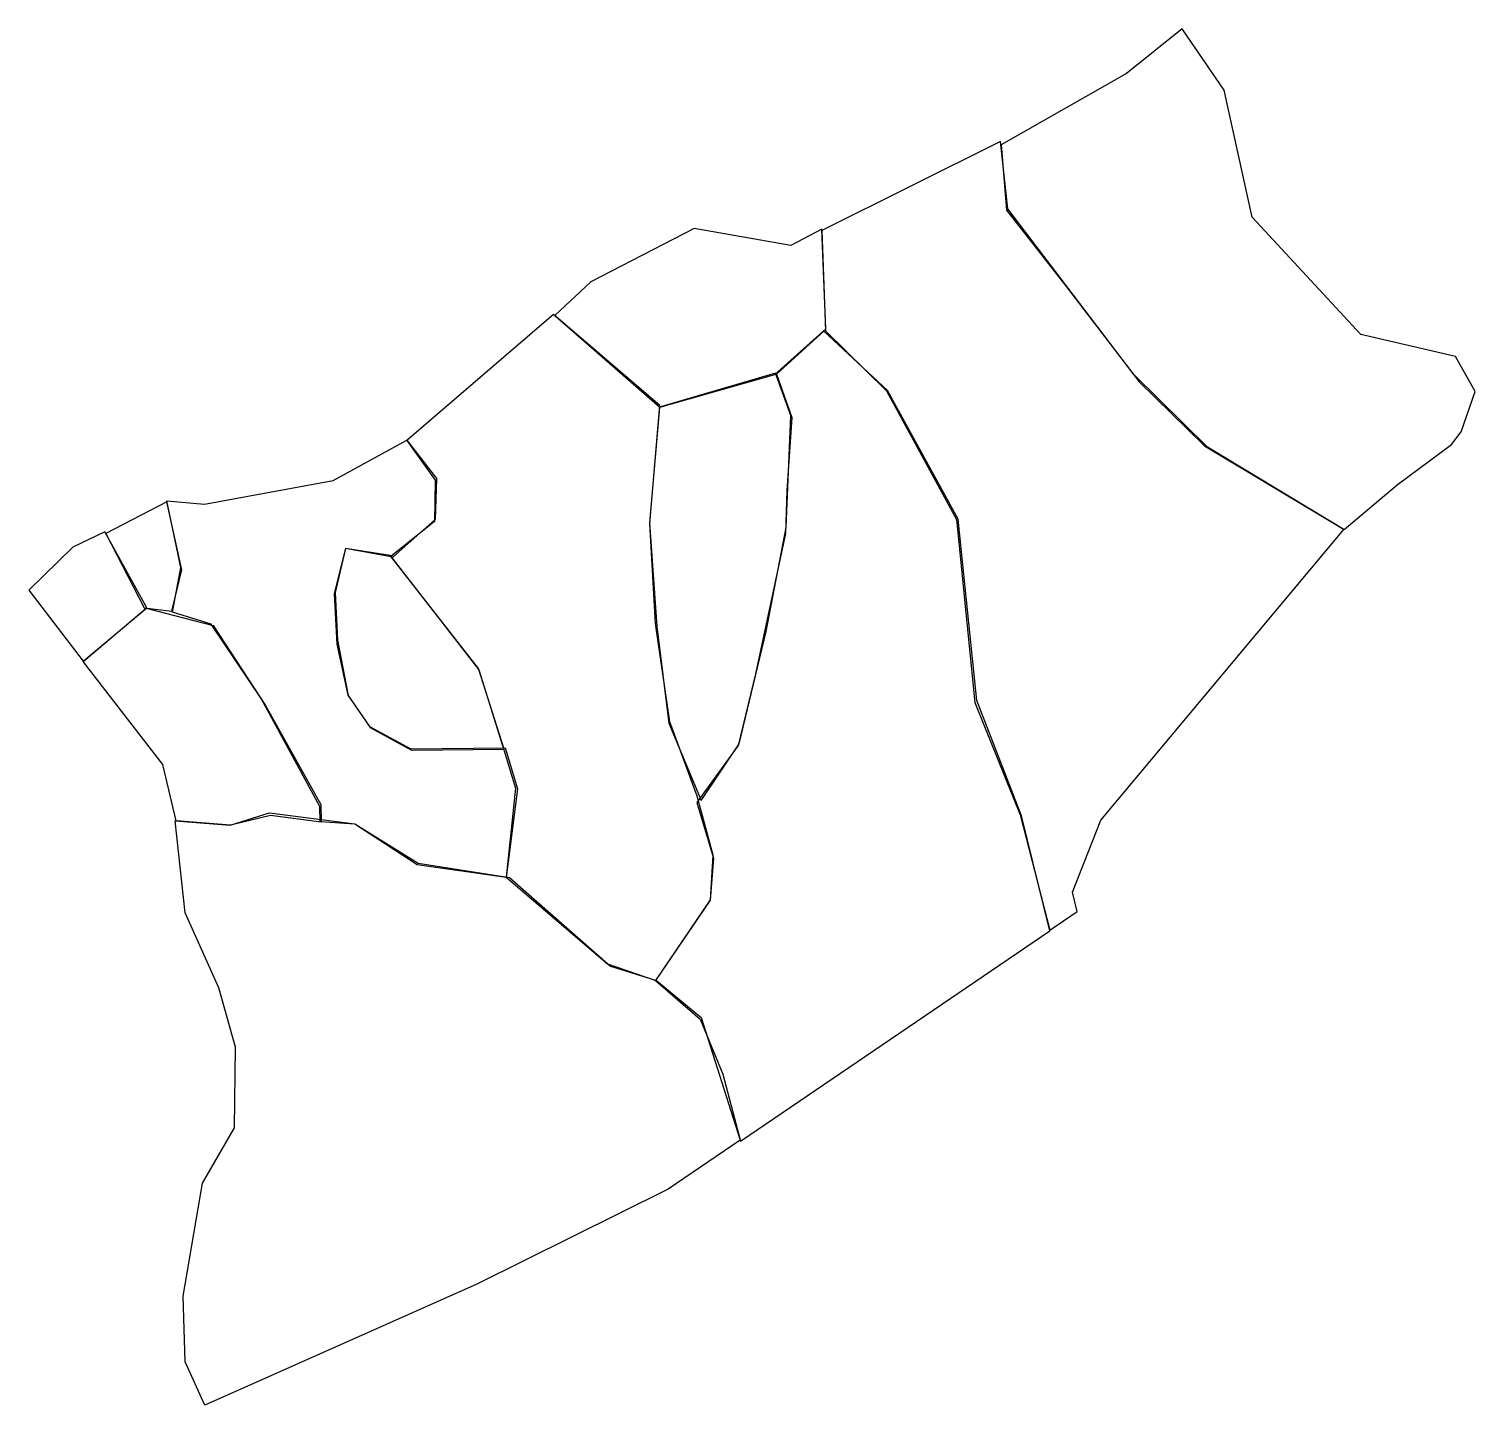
# Model space of a CAD drawing. Extents: x -70 to 523, y 172 to 736.
import ezdxf

# ---------------------------------------------------------------- set-up
doc = ezdxf.new("R2010")
doc.units = 0
doc.layers.add('Layer_1', color=7, linetype='CONTINUOUS')

msp = doc.modelspace()

# ---------------------------------------------------------------- linework, layer by layer
at = {"layer": 'Layer_1', "color": 7}
for points in [[(402.857144, 736.000004), (380, 717.714284), (328.571432, 688.571428), (330.857144, 661.714284), (355.428568, 630.285716), (385.142856, 591.428572), (412, 565.14286), (469.142856, 530.85714), (490.857144, 549.14286), (513.142856, 565.714284), (517.142856, 570.85714), (522.857144, 587.428572), (514.857144, 601.714284), (476, 610.85714), (431.428568, 658.85714), (420, 710.85714), (402.857144, 736.000004)], [(328.299576, 689.934188), (255.164536, 653.366668), (256.578744, 612.354476), (281.630528, 587.706748), (310.318864, 534.976788), (317.793992, 460.023468), (336.3808, 413.960516), (348.502632, 366.685372), (359.816336, 374.362532), (357.796032, 382.241724), (369.5138, 411.73818), (469.11484, 530.93618), (413.152392, 564.675276), (383.049848, 594.373756), (331.330032, 662.256012), (328.299576, 689.934188)], [(255.164536, 653.972756), (242.436608, 647.305748), (202.838632, 654.174788), (160.412224, 632.355492), (145.664, 618.61742), (188.696496, 581.039748), (235.769608, 594.373756), (256.780776, 613.162596), (255.164536, 653.972756)], [(145.057904, 619.021484), (85.054848, 567.301668), (96.570584, 551.139228), (96.368552, 534.168668), (78.387838, 519.8245), (114.551296, 473.357484), (124.854856, 440.224476), (129.50156, 424.870164), (125.662976, 388.504668), (167.281264, 352.9473), (187.080248, 346.07826), (209.50564, 379.211268), (210.515792, 397.394012), (204.050816, 421.637676), (192.737104, 452.144276), (186.878224, 492.348348), (184.655888, 533.360548), (188.696496, 581.645836), (145.057904, 619.021484)], [(255.972656, 612.152444), (236.577728, 594.575788), (242.840672, 576.797108), (240.820368, 546.896588), (240.214272, 529.319932), (227.890416, 471.741236), (220.819344, 442.446812), (203.848784, 419.011276), (210.717824, 396.181828), (209.303608, 379.009236), (186.878224, 346.07826), (205.263, 330.319884), (214.5564, 307.692468), (221.829496, 280.216316), (348.502632, 366.483348), (336.986888, 413.556452), (318.602112, 460.831588), (310.924952, 535.17882), (282.034592, 587.90878), (255.972656, 612.152444)], [(236.173664, 594.979852), (188.494464, 581.039748), (184.453856, 533.562572), (187.484312, 491.136172), (192.333048, 451.538188), (205.667056, 419.819396), (221.223408, 443.052908), (232.335088, 489.11586), (240.416304, 531.7443), (242.436608, 577.605228), (236.173664, 594.979852)], [(85.054848, 567.5037), (97.176672, 551.745324), (96.570584, 534.976788), (79.19596, 519.622468), (59.80103, 523.056988), (55.55839, 505.076276), (56.568542, 485.479316), (61.013214, 462.8519), (69.700526, 450.123972), (86.671088, 441.032604), (125.258912, 441.43666), (130.30968, 424.668132), (125.662976, 388.302636), (89.297488, 393.555436), (63.63961, 410.121932), (49.497474, 411.132084), (49.295444, 417.395036), (25.253814, 461.639716), (4.848732, 492.146324), (-11.111678, 496.995052), (-7.677159, 515.379828), (-13.334014, 542.653948), (2.020305, 541.239732), (54.750268, 550.937196), (85.054848, 567.5037)], [(-13.334014, 542.249884), (-38.385797, 529.319932), (-22.627417, 498.813324), (-11.313709, 497.399116), (-7.273098, 514.369676), (-13.334014, 542.249884)], [(-38.789858, 529.926028), (-51.921841, 523.663084), (-69.902556, 506.086428), (-47.6792, 476.994036), (-21.617265, 498.813324), (-38.789858, 529.926028)], [(78.185807, 520.228564), (59.80103, 523.056988), (55.154329, 504.672212), (56.366512, 483.863068), (60.811183, 463.053924), (69.902556, 449.719916), (86.87312, 440.426508), (124.854856, 440.830572), (114.349272, 473.963572), (78.185807, 520.228564)], [(-47.6792, 476.792004), (-21.819295, 498.6113), (5.656854, 491.540228), (27.072088, 458.811284), (49.699506, 418.203156), (49.901536, 410.93006), (29.092394, 413.758484), (12.727922, 409.717876), (-9.495434, 411.536148), (-14.950258, 434.567628), (-47.6792, 476.792004)], [(-9.899495, 411.536148), (12.525891, 409.717876), (28.688332, 414.768636), (63.63961, 410.323964), (89.701544, 394.161524), (127.077192, 388.302636), (168.493448, 351.937148), (187.28228, 346.07826), (205.667056, 330.925972), (221.627472, 280.62038), (192.131016, 260.619356), (113.743176, 221.627468), (2.222336, 172.129996), (-5.858885, 189.908676), (-6.667007, 216.77874), (1.212183, 263.043724), (14.344166, 285.67114), (14.748227, 318.80414), (7.87919, 343.047804), (-5.858885, 373.756444), (-9.899495, 411.536148)]]:
    msp.add_lwpolyline(points, close=True, dxfattribs=at)

doc.saveas('drawing.dxf')
